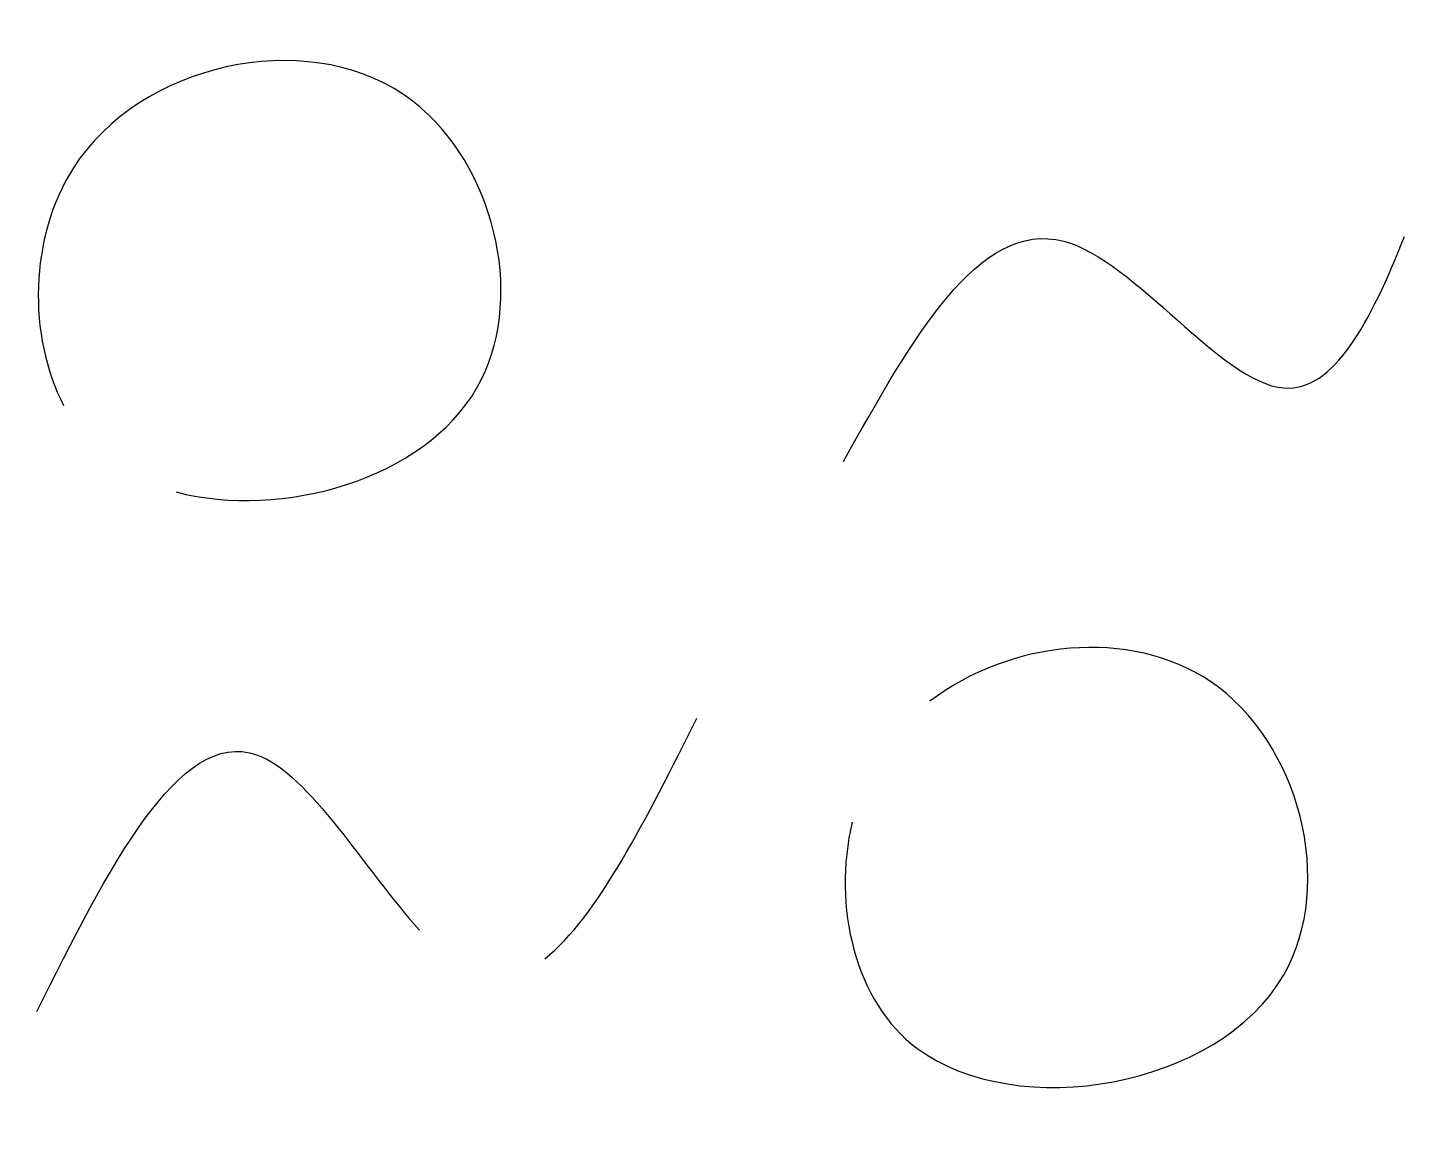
# Model space of a CAD drawing. Header units: millimetres. Extents: x 1.7 to 39.3, y 2 to 31.8.
import ezdxf

# ---------------------------------------------------------------- set-up
doc = ezdxf.new("R2010")
doc.units = ezdxf.units.MM
doc.layers.get('0').update_dxf_attribs({"lineweight": 25})

msp = doc.modelspace()

# ---------------------------------------------------------------- linework, layer by layer
for points, knots in [([(5.804, 19.165), (8.68, 18.412), (16.169, 20.521), (14.551, 27.827), (12.491, 29.622), (12.334, 29.759), (9.575, 31.888), (1.864, 30.196), (1.749, 23.42), (2.734, 21.526)], [1.929715, 1.929715, 1.929715, 1.929715, 10.198039, 17.863026, 17.863026, 17.863026, 18.44425, 27.663795, 33.762911, 33.762911, 33.762911, 33.762911]), ([(24, 20), (25.842, 23.305), (29.251, 29.418), (36.109, 19.483), (38.368, 23.802), (39.291, 26.13)], [0, 0, 0, 0, 8.485281, 15.696384, 21.420789, 21.420789, 21.420789, 21.420789]), ([(24.233, 10.163), (23.686, 7.881), (24.322, 5.242), (26, 4), (28.732, 1.977), (38.678, 3.69), (35.515, 15.848), (28.517, 15.123), (26.354, 13.459)], [1.799266, 1.799266, 1.799266, 1.799266, 8.062258, 8.062258, 8.062258, 18.260297, 26.506508, 33.907313, 33.907313, 33.907313, 33.907313]), ([(2, 5), (3.941, 8.876), (7.198, 15.383), (10.956, 8.848), (12.436, 7.217)], [0, 0, 0, 0, 9.219544, 15.474059, 15.474059, 15.474059, 15.474059])]:
    msp.add_open_spline(points, degree=3, knots=knots)
msp.add_open_spline([(15.857, 6.442), (17.279, 7.565), (18.639, 10.282), (20, 13)], degree=3)

doc.saveas('drawing.dxf')
